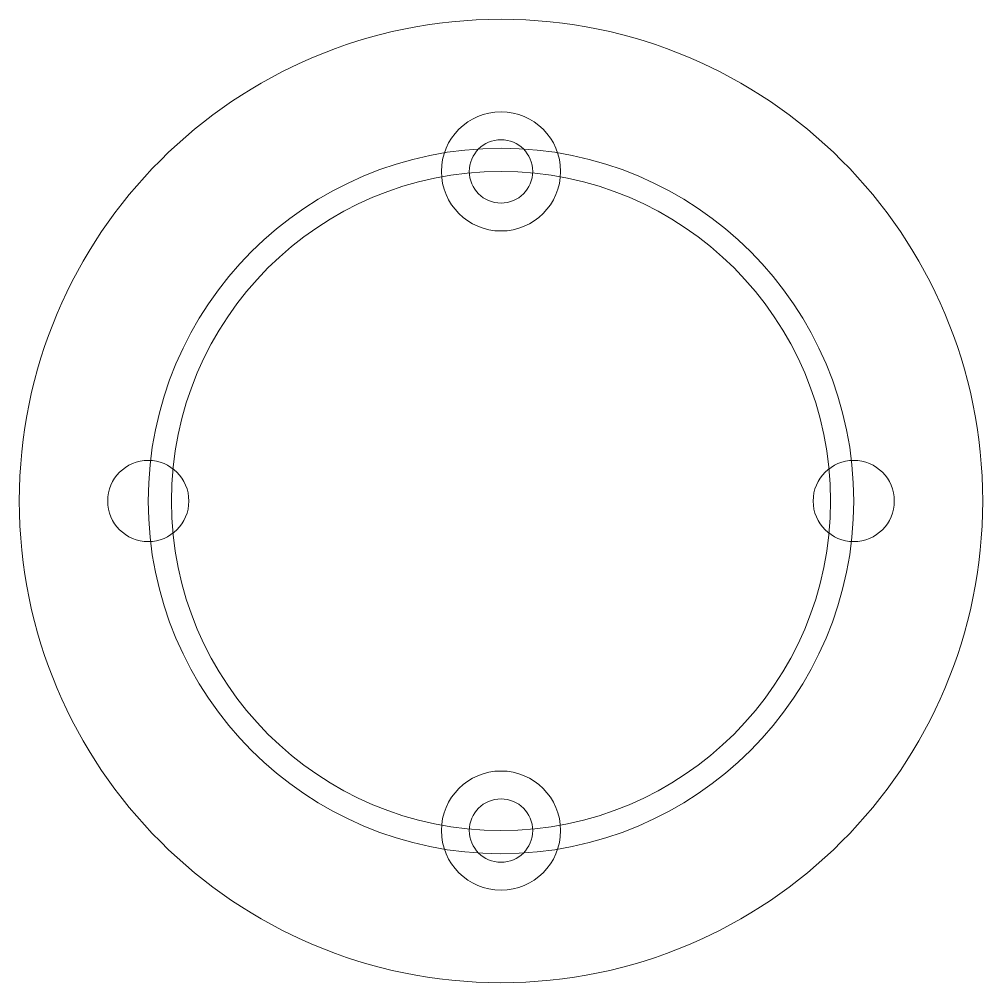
# Model space of a CAD drawing. Header units: millimetres. Extents: x -19 to 19, y -19 to 19.
import ezdxf

# ---------------------------------------------------------------- set-up
doc = ezdxf.new("R2010")
doc.units = ezdxf.units.MM
doc.layers.get('0').update_dxf_attribs({"linetype": 'CONTINUOUS', "lineweight": 0, "true_color": 0x000000})
doc.layers.add('Drawing', color=5, linetype='CONTINUOUS', lineweight=0, true_color=0x0000ff)

msp = doc.modelspace()

# ---------------------------------------------------------------- linework, layer by layer
for centre, radius in [((0, 0), 19), ((0, 13), 1.25), ((-13.9125, 0), 1.6), ((13.9125, 0), 1.6), ((0, -13), 1.25)]:
    msp.add_circle(centre, radius)
at = {"layer": 'Drawing'}
for centre, radius in [((0, 13), 2.35), ((0, 0), 13.9125), ((0, 0), 13), ((0, -13), 2.35)]:
    msp.add_circle(centre, radius, dxfattribs=at)

doc.saveas('drawing.dxf')
